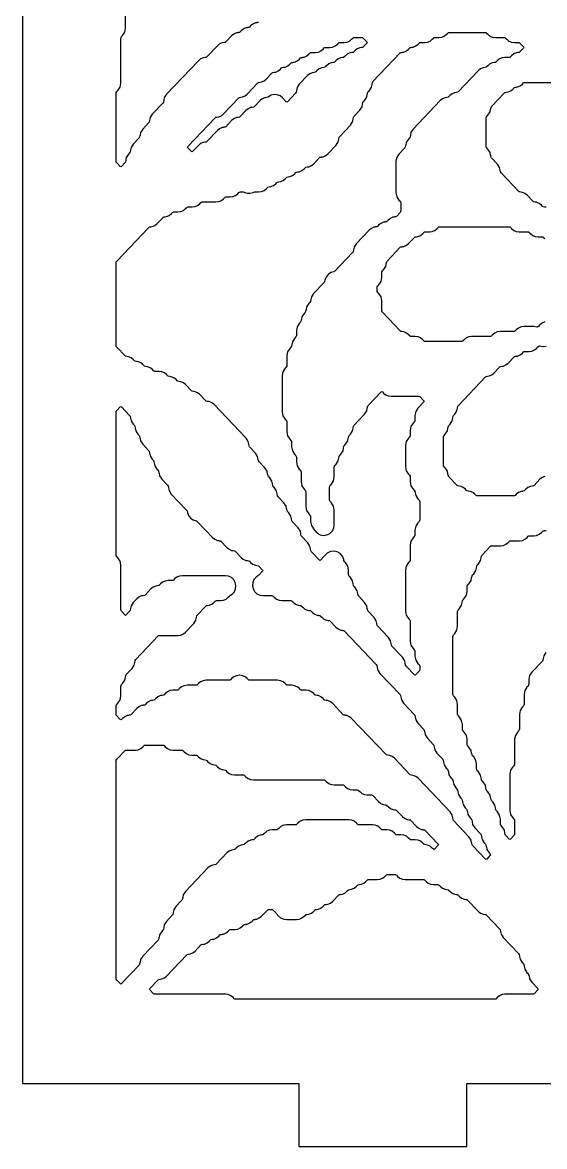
# Model space of a CAD drawing. Header units: millimetres. Extents: x 10 to 410, y 18 to 283.
# Drawn here: x 148 to 172.8, y 157 to 210.4 of the extents above; entities that cross this region are included whole.
import ezdxf

# ---------------------------------------------------------------- set-up
doc = ezdxf.new("R2010")
doc.units = ezdxf.units.MM
doc.layers.add('CUT', color=1, linetype='Continuous')

msp = doc.modelspace()

# ---------------------------------------------------------------- linework, layer by layer
at = {"layer": 'CUT'}
for points in [[(190.134, 157), (198.134, 157), (198.134, 160), (211.2679, 160), (211.2679, 280), (198.134, 280), (198.134, 283), (190.134, 283), (190.134, 280), (169.134, 280), (169.134, 283), (161.134, 283), (161.134, 280), (148, 280), (148, 160), (161.134, 160), (161.134, 157), (169.134, 157), (169.134, 160), (190.134, 160)], [(152.4512, 198.9967), (152.4597, 199.041), (152.4841, 199.0789), (154.0069, 200.6774), (154.0321, 200.6976), (154.0975, 200.7064), (154.0971, 200.7094), (154.1749, 200.72), (154.2986, 200.773), (154.4036, 200.857), (154.6837, 201.151), (154.7089, 201.1711), (154.7743, 201.18), (154.7739, 201.183), (154.8517, 201.1936), (154.9753, 201.2466), (155.0804, 201.3306), (155.1349, 201.3878), (155.16, 201.4079), (155.192, 201.4123), (155.3951, 201.4123), (155.5284, 201.4304), (155.6521, 201.4833), (155.7571, 201.5674), (155.8116, 201.6246), (155.8368, 201.6447), (155.8687, 201.649), (156.0718, 201.649), (156.2052, 201.6671), (156.3288, 201.7201), (156.4339, 201.8042), (156.4884, 201.8614), (156.5135, 201.8815), (156.5455, 201.8858), (157.1998, 201.8858), (157.3331, 201.9039), (157.4567, 201.9569), (157.5618, 202.0409), (157.6163, 202.0982), (157.6414, 202.1183), (157.6734, 202.1226), (157.8765, 202.1226), (158.0098, 202.1407), (158.1335, 202.1937), (158.2385, 202.2777), (158.293, 202.3349), (158.3182, 202.3551), (158.3501, 202.3594), (158.5081, 202.3594), (158.5407, 202.355), (158.5706, 202.3422), (158.7002, 202.3063), (158.8348, 202.3063), (158.9644, 202.3422), (158.9943, 202.355), (159.0269, 202.3594), (159.23, 202.3594), (159.3633, 202.3775), (159.487, 202.4305), (159.592, 202.5145), (159.6465, 202.5717), (159.6717, 202.5919), (159.7371, 202.6007), (159.7367, 202.6037), (159.8145, 202.6143), (159.9381, 202.6673), (160.0432, 202.7513), (160.0977, 202.8085), (160.1229, 202.8286), (160.1883, 202.8375), (160.1879, 202.8405), (160.2657, 202.8511), (160.3893, 202.9041), (160.4944, 202.9881), (160.5489, 203.0453), (160.574, 203.0654), (160.6394, 203.0743), (160.639, 203.0773), (160.7168, 203.0879), (160.8405, 203.1408), (160.9455, 203.2249), (161, 203.2821), (161.0252, 203.3022), (161.0906, 203.3111), (161.0902, 203.3141), (161.168, 203.3247), (161.2916, 203.3776), (161.3967, 203.4617), (161.4512, 203.5189), (161.4764, 203.539), (161.5418, 203.5479), (161.5414, 203.5509), (161.6192, 203.5614), (161.7428, 203.6144), (161.8479, 203.6985), (162.128, 203.9925), (162.1531, 204.0126), (162.2185, 204.0215), (162.2181, 204.0244), (162.2959, 204.035), (162.4196, 204.088), (162.5246, 204.172), (162.9156, 204.5824), (163.0178, 204.7416), (163.0425, 204.8699), (163.0446, 204.8695), (163.0621, 204.9606), (163.0865, 204.9986), (163.5924, 205.5296), (163.6946, 205.6887), (163.7193, 205.817), (163.7213, 205.8166), (163.7389, 205.9078), (163.7633, 205.9458), (164.0435, 206.2399), (164.1457, 206.3991), (164.1704, 206.5274), (164.1725, 206.527), (164.19, 206.6182), (164.2144, 206.6561), (164.2691, 206.7135), (164.3713, 206.8727), (164.396, 207.001), (164.3981, 207.0006), (164.4156, 207.0917), (164.44, 207.1297), (164.4947, 207.1871), (164.5969, 207.3462), (164.6216, 207.4745), (164.6236, 207.4741), (164.6412, 207.5653), (164.6656, 207.6033), (165.9629, 208.965), (165.988, 208.9851), (166.0534, 208.994), (166.053, 208.997), (166.1308, 209.0075), (166.2545, 209.0605), (166.3595, 209.1445), (166.414, 209.2018), (166.4392, 209.2219), (166.5046, 209.2308), (166.5042, 209.2338), (166.582, 209.2443), (166.7056, 209.2973), (166.8107, 209.3813), (166.8652, 209.4385), (166.8904, 209.4587), (166.9223, 209.463), (167.1254, 209.463), (167.2587, 209.4811), (167.3824, 209.5341), (167.4875, 209.6181), (167.542, 209.6753), (167.5671, 209.6955), (167.599, 209.6998), (167.8022, 209.6998), (167.9355, 209.7179), (168.0591, 209.7709), (168.1642, 209.8549), (168.2187, 209.9121), (168.2439, 209.9322), (168.2758, 209.9366), (170.0129, 209.9366), (170.0448, 209.9322), (170.07, 209.9121), (170.1245, 209.8549), (170.2295, 209.7709), (170.3532, 209.7179), (170.4865, 209.6998), (170.9152, 209.6998), (170.9472, 209.6955), (170.9723, 209.6753), (171.0268, 209.6181), (171.1319, 209.5341), (171.2555, 209.4811), (171.3888, 209.463), (171.592, 209.463), (171.6239, 209.4587), (171.6491, 209.4385), (171.825, 209.2538), (171.8443, 209.2262), (171.825, 209.1986), (171.6491, 209.0139), (171.6239, 208.9938), (171.5585, 208.9849), (171.5589, 208.9819), (171.4811, 208.9713), (171.3575, 208.9183), (171.2524, 208.8343), (171.1979, 208.7771), (171.1727, 208.757), (171.1408, 208.7526), (170.9377, 208.7526), (170.8044, 208.7345), (170.6807, 208.6816), (170.5757, 208.5975), (170.5211, 208.5403), (170.496, 208.5202), (170.4306, 208.5113), (170.431, 208.5083), (170.3532, 208.4978), (170.2295, 208.4448), (170.1245, 208.3607), (170.07, 208.3035), (170.0448, 208.2834), (169.9794, 208.2745), (169.9798, 208.2715), (169.902, 208.261), (169.7784, 208.208), (169.6733, 208.124), (168.7165, 207.1196), (168.6913, 207.0995), (168.6259, 207.0906), (168.6263, 207.0876), (168.5485, 207.077), (168.4249, 207.0241), (168.3198, 206.94), (168.2653, 206.8828), (168.2402, 206.8627), (168.1747, 206.8538), (168.1752, 206.8508), (168.0974, 206.8403), (167.9737, 206.7873), (167.8687, 206.7032), (166.5753, 205.3457), (166.4731, 205.1865), (166.4484, 205.0582), (166.4464, 205.0586), (166.4288, 204.9675), (166.4044, 204.9295), (166.3497, 204.8721), (166.2475, 204.713), (166.2228, 204.5847), (166.2208, 204.5851), (166.2032, 204.4939), (166.1788, 204.4559), (165.8986, 204.1618), (165.7964, 204.0026), (165.7606, 203.8169), (165.7606, 202.3227), (165.7964, 202.1369), (165.8986, 201.9778), (165.9533, 201.9204), (165.9776, 201.8824), (165.9862, 201.8381), (165.9862, 201.46), (165.9776, 201.4157), (165.9533, 201.3777), (165.7839, 201.1999), (165.7587, 201.1798), (165.6933, 201.1709), (165.6937, 201.1679), (165.6159, 201.1574), (165.4923, 201.1044), (165.3872, 201.0204), (165.3327, 200.9632), (165.3076, 200.943), (165.2422, 200.9341), (165.2426, 200.9312), (165.1648, 200.9206), (165.0411, 200.8676), (164.9361, 200.7836), (164.8816, 200.7264), (164.8564, 200.7062), (164.791, 200.6974), (164.7914, 200.6944), (164.7136, 200.6838), (164.59, 200.6308), (164.4849, 200.5468), (163.8683, 199.8996), (163.7661, 199.7404), (163.7414, 199.6122), (163.7394, 199.6125), (163.7218, 199.5214), (163.6974, 199.4834), (162.8513, 198.5953), (162.8261, 198.5752), (162.8057, 198.5724), (162.6571, 198.5279), (162.5293, 198.4401), (162.4345, 198.3174), (162.3819, 198.1715), (162.3683, 198.1007), (162.3439, 198.0627), (161.8381, 197.5317), (161.7359, 197.3726), (161.7112, 197.2443), (161.7091, 197.2447), (161.6916, 197.1535), (161.6672, 197.1156), (161.6125, 197.0582), (161.5103, 196.899), (161.4856, 196.7707), (161.4835, 196.7711), (161.466, 196.6799), (161.4416, 196.642), (161.3869, 196.5846), (161.2847, 196.4254), (161.26, 196.2971), (161.2579, 196.2975), (161.2404, 196.2064), (161.216, 196.1684), (161.1613, 196.111), (161.0591, 195.9519), (161.0233, 195.7661), (161.0233, 195.5403), (161.0148, 195.496), (160.9904, 195.4581), (160.9357, 195.4007), (160.8335, 195.2415), (160.8088, 195.1132), (160.8068, 195.1136), (160.7892, 195.0224), (160.7648, 194.9845), (160.7102, 194.9271), (160.6079, 194.7679), (160.5722, 194.5822), (160.5722, 194.1196), (160.5636, 194.0753), (160.5393, 194.0373), (160.4846, 193.9799), (160.3824, 193.8208), (160.3466, 193.635), (160.3466, 191.9041), (160.3824, 191.7183), (160.4846, 191.5592), (160.5393, 191.5018), (160.5636, 191.4638), (160.5722, 191.4195), (160.5722, 190.9569), (160.6079, 190.7712), (160.7102, 190.612), (160.7648, 190.5546), (160.7892, 190.5167), (160.7978, 190.4724), (160.7978, 190.2466), (160.8335, 190.0608), (160.9357, 189.9017), (160.9904, 189.8443), (161.0148, 189.8063), (161.0233, 189.762), (161.0233, 189.5362), (161.0591, 189.3505), (161.1613, 189.1913), (161.216, 189.1339), (161.2404, 189.096), (161.2489, 189.0516), (161.2489, 188.5891), (161.2847, 188.4033), (161.3869, 188.2442), (161.4416, 188.1868), (161.466, 188.1488), (161.4745, 188.1045), (161.4745, 187.4051), (161.5103, 187.2194), (161.6125, 187.0602), (161.6672, 187.0028), (161.6916, 186.9649), (161.7001, 186.9206), (161.7001, 186.6948), (161.7359, 186.509), (161.8381, 186.3499), (161.8928, 186.2925), (161.9073, 186.2698), (162.0142, 186.1508), (162.1532, 186.0716), (162.3101, 186.0404), (162.4688, 186.0603), (162.6131, 186.1293), (162.7283, 186.2404), (162.8024, 186.3821), (162.828, 186.54), (162.828, 187.2418), (162.7922, 187.4275), (162.69, 187.5867), (162.6353, 187.6441), (162.611, 187.6821), (162.6024, 187.7264), (162.6024, 188.3413), (162.611, 188.3856), (162.6353, 188.4236), (162.69, 188.481), (162.7922, 188.6401), (162.828, 188.8258), (162.828, 189.2884), (162.8365, 189.3327), (162.8609, 189.3707), (162.9156, 189.4281), (163.0178, 189.5873), (163.0425, 189.7155), (163.0446, 189.7152), (163.0621, 189.8063), (163.0865, 189.8443), (163.1412, 189.9017), (163.2434, 190.0608), (163.2681, 190.1891), (163.2701, 190.1887), (163.2877, 190.2799), (163.3121, 190.3178), (163.3668, 190.3752), (163.469, 190.5344), (163.4937, 190.6627), (163.4957, 190.6623), (163.5133, 190.7535), (163.5377, 190.7914), (163.5924, 190.8488), (163.6946, 191.008), (163.7193, 191.1363), (163.7213, 191.1359), (163.7389, 191.227), (163.7633, 191.265), (164.2691, 191.796), (164.3713, 191.9551), (164.396, 192.0834), (164.3981, 192.083), (164.4156, 192.1742), (164.44, 192.2121), (165.0559, 192.8586), (165.0838, 192.8797), (165.1118, 192.8586), (165.1616, 192.8063), (165.2667, 192.7222), (165.3904, 192.6693), (165.5237, 192.6512), (166.8547, 192.6512), (166.8867, 192.6468), (166.9118, 192.6267), (167.0878, 192.442), (167.107, 192.4144), (167.0878, 192.3868), (166.8009, 192.0856), (166.6987, 191.9265), (166.6629, 191.7408), (166.6629, 191.5149), (166.6544, 191.4706), (166.63, 191.4327), (166.5753, 191.3753), (166.4731, 191.2161), (166.4373, 191.0304), (166.4373, 190.8046), (166.4288, 190.7603), (166.4044, 190.7223), (166.3497, 190.6649), (166.2475, 190.5058), (166.2118, 190.32), (166.2118, 189.2994), (166.2475, 189.1137), (166.3497, 188.9545), (166.4044, 188.8971), (166.4288, 188.8592), (166.4373, 188.8149), (166.4373, 188.5891), (166.4731, 188.4033), (166.5753, 188.2442), (166.63, 188.1868), (166.6544, 188.1488), (166.672, 188.0576), (166.674, 188.058), (166.6987, 187.9297), (166.8009, 187.7706), (166.8556, 187.7132), (166.88, 187.6752), (166.8885, 187.6309), (166.8885, 186.7792), (166.88, 186.7349), (166.8556, 186.697), (166.8009, 186.6396), (166.6987, 186.4804), (166.6629, 186.2947), (166.6629, 186.0689), (166.6544, 186.0246), (166.63, 185.9866), (166.5753, 185.9292), (166.4731, 185.77), (166.4373, 185.5843), (166.4373, 184.8849), (166.4288, 184.8406), (166.4044, 184.8027), (166.3497, 184.7453), (166.2475, 184.5861), (166.2118, 184.4004), (166.2118, 182.4326), (166.2475, 182.2469), (166.3497, 182.0877), (166.4044, 182.0303), (166.4288, 181.9924), (166.4373, 181.9481), (166.4373, 181.0119), (166.4731, 180.8262), (166.5753, 180.667), (166.63, 180.6096), (166.6544, 180.5716), (166.6629, 180.5273), (166.6629, 180.3015), (166.6987, 180.1158), (166.8009, 179.9566), (166.8556, 179.8992), (166.88, 179.8613), (166.8885, 179.817), (166.8885, 179.6756), (166.88, 179.6313), (166.8556, 179.5934), (166.6909, 179.4205), (166.6629, 179.3993), (166.6349, 179.4205), (166.2447, 179.8301), (166.2203, 179.8681), (166.2027, 179.9593), (166.2007, 179.9589), (166.176, 180.0872), (166.0738, 180.2463), (165.5679, 180.7773), (165.5435, 180.8153), (165.526, 180.9064), (165.5239, 180.906), (165.4992, 181.0343), (165.397, 181.1935), (164.8912, 181.7244), (164.8668, 181.7624), (164.8492, 181.8536), (164.8472, 181.8532), (164.8225, 181.9815), (164.7203, 182.1406), (164.44, 182.4348), (164.4156, 182.4728), (164.3981, 182.5639), (164.396, 182.5635), (164.3713, 182.6918), (164.2691, 182.851), (163.9888, 183.1452), (163.9645, 183.1831), (163.9469, 183.2743), (163.9449, 183.2739), (163.9201, 183.4022), (163.8179, 183.5613), (163.7633, 183.6187), (163.7389, 183.6567), (163.7213, 183.7479), (163.7193, 183.7475), (163.6946, 183.8757), (163.5924, 184.0349), (163.5377, 184.0923), (163.5133, 184.1303), (163.5048, 184.1746), (163.5048, 184.4004), (163.469, 184.5861), (163.3668, 184.7453), (163.3121, 184.8027), (163.2877, 184.8406), (163.2777, 184.8924), (163.2194, 185.0484), (163.1132, 185.1766), (162.9707, 185.2628), (162.8078, 185.2974), (162.6425, 185.2766), (162.4933, 185.2026), (162.3766, 185.0838), (162.3505, 185.0464), (162.1792, 184.8666), (162.1513, 184.8454), (162.1233, 184.8666), (161.733, 185.2762), (161.7086, 185.3142), (161.6911, 185.4054), (161.689, 185.405), (161.6643, 185.5333), (161.5621, 185.6924), (161.2818, 185.9866), (161.2575, 186.0246), (161.2399, 186.1157), (161.2379, 186.1153), (161.2131, 186.2436), (161.1109, 186.4028), (160.8307, 186.697), (160.8063, 186.7349), (160.7887, 186.8261), (160.7867, 186.8257), (160.762, 186.954), (160.6598, 187.1131), (160.6051, 187.1705), (160.5807, 187.2085), (160.5631, 187.2996), (160.5611, 187.2993), (160.5364, 187.4275), (160.4342, 187.5867), (160.1539, 187.8809), (160.1295, 187.9188), (160.112, 188.01), (160.1099, 188.0096), (160.0852, 188.1379), (159.983, 188.2971), (159.9283, 188.3545), (159.904, 188.3924), (159.8864, 188.4836), (159.8844, 188.4832), (159.8596, 188.6115), (159.7574, 188.7706), (159.7028, 188.828), (159.6784, 188.866), (159.6608, 188.9572), (159.6588, 188.9568), (159.6341, 189.0851), (159.5319, 189.2442), (159.2516, 189.5384), (159.2272, 189.5764), (159.2096, 189.6675), (159.2076, 189.6671), (159.1829, 189.7954), (159.0807, 189.9546), (158.8004, 190.2487), (158.776, 190.2867), (158.7585, 190.3779), (158.7564, 190.3775), (158.7317, 190.5058), (158.6295, 190.6649), (157.1106, 192.2593), (157.0056, 192.3433), (156.8819, 192.3963), (156.8041, 192.4068), (156.8045, 192.4098), (156.7391, 192.4187), (156.7139, 192.4388), (156.4339, 192.7328), (156.3288, 192.8169), (156.2052, 192.8699), (156.1274, 192.8804), (156.1278, 192.8834), (156.0624, 192.8923), (156.0372, 192.9124), (155.7571, 193.2064), (155.6521, 193.2904), (155.5284, 193.3434), (155.4506, 193.354), (155.451, 193.357), (155.3856, 193.3659), (155.3604, 193.386), (155.3059, 193.4432), (155.2009, 193.5272), (155.0772, 193.5802), (154.9994, 193.5908), (154.9998, 193.5938), (154.9344, 193.6026), (154.9093, 193.6228), (154.8548, 193.68), (154.7497, 193.764), (154.6261, 193.817), (154.4928, 193.8351), (154.2896, 193.8351), (154.2577, 193.8394), (154.2325, 193.8596), (154.178, 193.9168), (154.073, 194.0008), (153.9493, 194.0538), (153.8715, 194.0643), (153.8719, 194.0673), (153.8065, 194.0762), (153.7814, 194.0963), (153.7269, 194.1536), (153.6218, 194.2376), (153.4982, 194.2906), (153.4204, 194.3011), (153.4208, 194.3041), (153.3554, 194.313), (153.3302, 194.3331), (153.2757, 194.3903), (153.1706, 194.4744), (153.047, 194.5274), (152.9692, 194.5379), (152.9696, 194.5409), (152.9042, 194.5498), (152.879, 194.5699), (152.4841, 194.9845), (152.4597, 195.0224), (152.4512, 195.0667)], [(157.2553, 205.9187), (157.3331, 205.9293), (157.4567, 205.9823), (157.5618, 206.0663), (158.293, 206.8339), (158.3182, 206.854), (158.3836, 206.8629), (158.3832, 206.8659), (158.461, 206.8764), (158.5846, 206.9294), (158.6897, 207.0135), (159.1954, 207.5442), (159.2205, 207.5644), (159.2859, 207.5733), (159.2855, 207.5762), (159.3633, 207.5868), (159.487, 207.6398), (159.592, 207.7238), (159.8721, 208.0178), (159.8973, 208.0379), (159.9627, 208.0468), (159.9623, 208.0498), (160.0401, 208.0604), (160.1637, 208.1134), (160.2688, 208.1974), (160.3233, 208.2546), (160.3484, 208.2747), (160.4139, 208.2836), (160.4134, 208.2866), (160.4912, 208.2972), (160.6149, 208.3502), (160.7199, 208.4342), (160.7745, 208.4914), (160.7996, 208.5115), (160.865, 208.5204), (160.8646, 208.5234), (160.9424, 208.534), (161.0661, 208.5869), (161.1711, 208.671), (161.2256, 208.7282), (161.2508, 208.7483), (161.3162, 208.7572), (161.3158, 208.7602), (161.3936, 208.7707), (161.5172, 208.8237), (161.6223, 208.9078), (161.6768, 208.965), (161.7019, 208.9851), (161.7339, 208.9894), (161.937, 208.9894), (162.0703, 209.0075), (162.194, 209.0605), (162.299, 209.1445), (162.3535, 209.2018), (162.3787, 209.2219), (162.4106, 209.2262), (162.6138, 209.2262), (162.7471, 209.2443), (162.8707, 209.2973), (162.9758, 209.3813), (163.0303, 209.4385), (163.0554, 209.4587), (163.0874, 209.463), (163.2905, 209.463), (163.4238, 209.4811), (163.5475, 209.5341), (163.6525, 209.6181), (163.707, 209.6753), (163.7322, 209.6955), (163.7641, 209.6998), (164.1477, 209.6998), (164.1796, 209.6955), (164.2048, 209.6753), (164.3808, 209.4906), (164.4, 209.463), (164.3808, 209.4354), (164.2048, 209.2507), (164.1796, 209.2306), (164.1142, 209.2217), (164.1146, 209.2187), (164.0369, 209.2081), (163.9132, 209.1551), (163.8081, 209.0711), (163.7536, 209.0139), (163.7285, 208.9938), (163.6631, 208.9849), (163.6635, 208.9819), (163.5857, 208.9713), (163.462, 208.9183), (163.357, 208.8343), (163.3025, 208.7771), (163.2773, 208.757), (163.2119, 208.7481), (163.2123, 208.7451), (163.1345, 208.7345), (163.0109, 208.6816), (162.9058, 208.5975), (162.8513, 208.5403), (162.8261, 208.5202), (162.7607, 208.5113), (162.7611, 208.5083), (162.6834, 208.4978), (162.5597, 208.4448), (162.4546, 208.3607), (162.4001, 208.3035), (162.375, 208.2834), (162.3096, 208.2745), (162.31, 208.2715), (162.2322, 208.261), (162.1085, 208.208), (162.0035, 208.124), (161.949, 208.0667), (161.9238, 208.0466), (161.8584, 208.0377), (161.8588, 208.0347), (161.781, 208.0242), (161.6574, 207.9712), (161.5523, 207.8872), (161.1613, 207.4768), (161.0591, 207.3176), (161.0344, 207.1893), (161.0324, 207.1897), (161.0148, 207.0986), (160.9904, 207.0606), (160.6002, 206.6509), (160.5722, 206.6298), (160.5442, 206.6509), (160.367, 206.8369), (160.2503, 206.9277), (160.1121, 206.9804), (159.9646, 206.9904), (159.8206, 206.9567), (159.6927, 206.8825), (159.668, 206.8627), (159.6026, 206.8538), (159.603, 206.8508), (159.5252, 206.8403), (159.4015, 206.7873), (159.2965, 206.7032), (159.0164, 206.4092), (158.9912, 206.3891), (158.9258, 206.3802), (158.9262, 206.3772), (158.8484, 206.3667), (158.7248, 206.3137), (158.6197, 206.2297), (158.3396, 205.9357), (158.3145, 205.9155), (158.2491, 205.9067), (158.2495, 205.9037), (158.1717, 205.8931), (158.048, 205.8401), (157.943, 205.7561), (157.6629, 205.4621), (157.6377, 205.442), (157.5723, 205.4331), (157.5727, 205.4301), (157.4949, 205.4195), (157.3713, 205.3666), (157.2662, 205.2825), (156.7606, 204.7517), (156.7354, 204.7316), (156.67, 204.7227), (156.6704, 204.7197), (156.5926, 204.7092), (156.4689, 204.6562), (156.3639, 204.5722), (156.0885, 204.2831), (156.0605, 204.2619), (156.0325, 204.2831), (155.8612, 204.4629), (155.842, 204.4905), (155.8612, 204.5181), (157.1651, 205.8867), (157.1903, 205.9069), (157.2557, 205.9158)], [(153.139, 191.6098), (153.1637, 191.4815), (153.2659, 191.3224), (153.3206, 191.265), (153.345, 191.227), (153.3625, 191.1359), (153.3646, 191.1363), (153.3893, 191.008), (153.4915, 190.8488), (153.5462, 190.7914), (153.5706, 190.7535), (153.5881, 190.6623), (153.5901, 190.6627), (153.6149, 190.5344), (153.7171, 190.3752), (153.9973, 190.0811), (154.0217, 190.0431), (154.0393, 189.9519), (154.0413, 189.9523), (154.066, 189.824), (154.1682, 189.6649), (154.2229, 189.6075), (154.2473, 189.5695), (154.2649, 189.4784), (154.2669, 189.4788), (154.2916, 189.3505), (154.3938, 189.1913), (154.4485, 189.1339), (154.4729, 189.096), (154.4904, 189.0048), (154.4925, 189.0052), (154.5172, 188.8769), (154.6194, 188.7177), (154.8997, 188.4236), (154.9241, 188.3856), (154.9416, 188.2944), (154.9436, 188.2948), (154.9684, 188.1665), (155.0706, 188.0074), (155.802, 187.2396), (155.8264, 187.2017), (155.84, 187.1308), (155.8926, 186.985), (155.9874, 186.8622), (156.1152, 186.7744), (156.2637, 186.7299), (156.2842, 186.7272), (156.3094, 186.707), (157.0406, 185.9395), (157.1457, 185.8554), (157.2694, 185.8025), (157.3471, 185.7919), (157.3467, 185.7889), (157.4121, 185.78), (157.4373, 185.7599), (157.7174, 185.4659), (157.8224, 185.3819), (157.9461, 185.3289), (158.0239, 185.3183), (158.0235, 185.3153), (158.0889, 185.3064), (158.1141, 185.2863), (158.3941, 184.9923), (158.4992, 184.9083), (158.6229, 184.8553), (158.7006, 184.8447), (158.7002, 184.8418), (158.7656, 184.8329), (158.7908, 184.8127), (158.8453, 184.7555), (158.9504, 184.6715), (159.074, 184.6185), (159.1518, 184.608), (159.1514, 184.605), (159.2168, 184.5961), (159.242, 184.576), (159.418, 184.3912), (159.4372, 184.3636), (159.418, 184.336), (159.242, 184.1513), (159.1946, 184.1134), (159.1076, 184.0592), (159.0089, 183.9444), (158.9491, 183.8052), (158.9337, 183.6545), (158.9642, 183.5062), (159.0376, 183.3737), (159.1474, 183.2694), (159.2834, 183.2026), (159.4331, 183.1797), (159.8616, 183.1797), (159.8936, 183.1754), (159.9187, 183.1552), (159.9732, 183.098), (160.0783, 183.014), (160.2019, 182.961), (160.3352, 182.9429), (160.764, 182.9429), (160.7959, 182.9386), (160.8211, 182.9185), (160.8756, 182.8612), (160.9806, 182.7772), (161.1043, 182.7242), (161.1821, 182.7137), (161.1817, 182.7107), (161.2471, 182.7018), (161.2722, 182.6817), (161.3267, 182.6245), (161.4318, 182.5404), (161.5554, 182.4874), (161.6332, 182.4769), (161.6328, 182.4739), (161.6982, 182.465), (161.7234, 182.4449), (161.7779, 182.3877), (161.883, 182.3036), (162.0066, 182.2507), (162.0844, 182.2401), (162.084, 182.2371), (162.1494, 182.2282), (162.1746, 182.2081), (162.2291, 182.1509), (162.3341, 182.0669), (162.4578, 182.0139), (162.5356, 182.0033), (162.5352, 182.0003), (162.6006, 181.9914), (162.6257, 181.9713), (162.9058, 181.6773), (163.0109, 181.5933), (163.1345, 181.5403), (163.2123, 181.5297), (163.2119, 181.5267), (163.2773, 181.5179), (163.3025, 181.4977), (164.8253, 179.8992), (164.8497, 179.8613), (164.8673, 179.7701), (164.8693, 179.7705), (164.894, 179.6422), (164.9962, 179.4831), (165.9533, 178.4785), (165.9776, 178.4406), (165.9952, 178.3494), (165.9972, 178.3498), (166.022, 178.2215), (166.1242, 178.0623), (166.63, 177.5314), (166.6544, 177.4934), (166.672, 177.4023), (166.674, 177.4026), (166.6987, 177.2744), (166.8009, 177.1152), (167.0812, 176.821), (167.1056, 176.7831), (167.1231, 176.6919), (167.1252, 176.6923), (167.1499, 176.564), (167.2521, 176.4048), (167.5323, 176.1107), (167.5567, 176.0727), (167.5743, 175.9815), (167.5763, 175.9819), (167.601, 175.8536), (167.7032, 175.6945), (167.9835, 175.4003), (168.0079, 175.3623), (168.0255, 175.2712), (168.0275, 175.2716), (168.0522, 175.1433), (168.1544, 174.9841), (168.2091, 174.9267), (168.2335, 174.8888), (168.251, 174.7976), (168.2531, 174.798), (168.2778, 174.6697), (168.38, 174.5106), (168.4347, 174.4532), (168.4591, 174.4152), (168.4766, 174.324), (168.4787, 174.3244), (168.5034, 174.1961), (168.6056, 174.037), (168.6603, 173.9796), (168.6846, 173.9416), (168.7022, 173.8505), (168.7042, 173.8509), (168.729, 173.7226), (168.8312, 173.5634), (168.8858, 173.506), (168.9102, 173.468), (168.9278, 173.3769), (168.9298, 173.3773), (168.9545, 173.249), (169.0567, 173.0898), (169.1114, 173.0324), (169.1358, 172.9945), (169.1534, 172.9033), (169.1554, 172.9037), (169.1801, 172.7754), (169.2823, 172.6163), (169.337, 172.5589), (169.3614, 172.5209), (169.379, 172.4297), (169.381, 172.4301), (169.4057, 172.3018), (169.5079, 172.1427), (169.7882, 171.8485), (169.8126, 171.8105), (169.8301, 171.7194), (169.8322, 171.7198), (169.8569, 171.5915), (169.9591, 171.4323), (170.0138, 171.3749), (170.0381, 171.337), (170.0557, 171.2458), (170.0577, 171.2462), (170.0825, 171.1179), (170.1847, 170.9588), (170.246, 170.8944), (170.2652, 170.8668), (170.246, 170.8392), (170.0747, 170.6594), (170.0467, 170.6382), (170.0187, 170.6594), (169.4028, 171.3058), (169.3785, 171.3438), (169.3609, 171.435), (169.3589, 171.4346), (169.3342, 171.5629), (169.2319, 171.722), (168.5005, 172.4898), (168.4761, 172.5277), (168.4586, 172.6189), (168.4565, 172.6185), (168.4318, 172.7468), (168.3296, 172.9059), (166.8107, 174.5003), (166.7056, 174.5843), (166.582, 174.6373), (166.5042, 174.6479), (166.5046, 174.6508), (166.4392, 174.6597), (166.414, 174.6799), (165.6828, 175.4474), (165.5777, 175.5315), (165.4541, 175.5844), (165.3763, 175.595), (165.3767, 175.598), (165.3113, 175.6069), (165.2861, 175.627), (163.6525, 177.3417), (163.5475, 177.4257), (163.4238, 177.4787), (163.346, 177.4893), (163.3464, 177.4923), (163.281, 177.5012), (163.2559, 177.5213), (162.7502, 178.0521), (162.6451, 178.1361), (162.5215, 178.1891), (162.4437, 178.1997), (162.4441, 178.2026), (162.3787, 178.2115), (162.3535, 178.2316), (162.299, 178.2889), (162.194, 178.3729), (162.0703, 178.4259), (161.9925, 178.4364), (161.9929, 178.4394), (161.9275, 178.4483), (161.9024, 178.4684), (161.8479, 178.5256), (161.7428, 178.6097), (161.6192, 178.6627), (161.4859, 178.6808), (161.2827, 178.6808), (161.2508, 178.6851), (161.2256, 178.7052), (161.1711, 178.7624), (161.0661, 178.8465), (160.9424, 178.8994), (160.8091, 178.9175), (160.606, 178.9175), (160.574, 178.9219), (160.5489, 178.942), (160.4944, 178.9992), (160.3893, 179.0833), (160.2657, 179.1362), (160.1324, 179.1543), (158.8013, 179.1543), (158.7694, 179.1587), (158.7442, 179.1788), (158.6897, 179.236), (158.5846, 179.32), (158.461, 179.373), (158.3277, 179.3911), (158.305, 179.3911), (158.1717, 179.373), (158.048, 179.32), (157.943, 179.236), (157.8885, 179.1788), (157.8633, 179.1587), (157.8314, 179.1543), (156.7259, 179.1543), (156.5926, 179.1362), (156.4689, 179.0833), (156.3639, 178.9992), (156.3094, 178.942), (156.2842, 178.9219), (156.2523, 178.9175), (155.8236, 178.9175), (155.6903, 178.8994), (155.5666, 178.8465), (155.4616, 178.7624), (155.4071, 178.7052), (155.3819, 178.6851), (155.35, 178.6808), (155.1468, 178.6808), (155.0135, 178.6627), (154.8899, 178.6097), (154.7848, 178.5256), (154.7303, 178.4684), (154.7051, 178.4483), (154.6397, 178.4394), (154.6401, 178.4364), (154.5624, 178.4259), (154.4387, 178.3729), (154.3336, 178.2889), (154.2791, 178.2316), (154.254, 178.2115), (154.1886, 178.2026), (154.189, 178.1997), (154.1112, 178.1891), (153.9875, 178.1361), (153.8825, 178.0521), (153.828, 177.9949), (153.8028, 177.9747), (153.7374, 177.9659), (153.7378, 177.9629), (153.66, 177.9523), (153.5364, 177.8993), (153.4313, 177.8153), (153.1512, 177.5213), (153.1261, 177.5012), (153.0607, 177.4923), (153.0611, 177.4893), (152.9833, 177.4787), (152.8596, 177.4257), (152.7546, 177.3417), (152.7047, 177.2894), (152.6768, 177.2682), (152.6488, 177.2894), (152.4841, 177.4623), (152.4597, 177.5002), (152.4512, 177.5445), (152.4512, 177.9227), (152.4597, 177.967), (152.4841, 178.005), (152.5388, 178.0623), (152.641, 178.2215), (152.6768, 178.4072), (152.6768, 178.8698), (152.6853, 178.9141), (152.7097, 178.9521), (152.7643, 179.0095), (152.8666, 179.1686), (152.8913, 179.2969), (152.8933, 179.2965), (152.9109, 179.3877), (152.9352, 179.4257), (153.2155, 179.7199), (153.3177, 179.879), (153.3424, 180.0073), (153.3445, 180.0069), (153.362, 180.0981), (153.3864, 180.136), (154.4581, 181.261), (154.4833, 181.2811), (154.5152, 181.2854), (155.3951, 181.2854), (155.5284, 181.3035), (155.6521, 181.3565), (155.7571, 181.4405), (156.1481, 181.8509), (156.2503, 182.0101), (156.275, 182.1384), (156.2771, 182.138), (156.2946, 182.2291), (156.319, 182.2671), (156.7139, 182.6817), (156.7391, 182.7018), (156.8045, 182.7107), (156.8041, 182.7137), (156.8819, 182.7242), (157.0056, 182.7772), (157.1106, 182.8612), (157.1651, 182.9185), (157.1903, 182.9386), (157.2222, 182.9429), (157.4253, 182.9429), (157.5587, 182.961), (157.6823, 183.014), (157.7874, 183.098), (157.8419, 183.1552), (157.8893, 183.1932), (157.9762, 183.2473), (158.075, 183.3622), (158.1347, 183.5013), (158.1501, 183.652), (158.1197, 183.8004), (158.0462, 183.9328), (157.9364, 184.0372), (157.8005, 184.1039), (157.6507, 184.1268), (155.598, 184.1268), (155.4647, 184.1088), (155.341, 184.0558), (155.236, 183.9717), (155.1815, 183.9145), (155.1563, 183.8944), (155.1244, 183.8901), (154.9212, 183.8901), (154.7879, 183.872), (154.6643, 183.819), (154.5592, 183.7349), (154.5047, 183.6777), (154.4796, 183.6576), (154.4142, 183.6487), (154.4146, 183.6457), (154.3368, 183.6352), (154.2131, 183.5822), (154.1081, 183.4982), (153.828, 183.2042), (153.8028, 183.184), (153.7374, 183.1752), (153.7378, 183.1722), (153.66, 183.1616), (153.5364, 183.1086), (153.4313, 183.0246), (153.2659, 182.851), (153.1637, 182.6918), (153.139, 182.5635), (153.1369, 182.5639), (153.1194, 182.4728), (153.095, 182.4348), (152.9303, 182.2619), (152.9023, 182.2408), (152.8743, 182.2619), (152.7097, 182.4348), (152.6853, 182.4728), (152.6768, 182.5171), (152.6768, 184.6372), (152.641, 184.8229), (152.5388, 184.982), (152.4841, 185.0394), (152.4597, 185.0774), (152.4512, 185.1217), (152.4512, 191.8931), (152.4597, 191.9374), (152.4841, 191.9754), (152.6488, 192.1482), (152.6768, 192.1694), (152.7047, 192.1482), (153.095, 191.7386), (153.1194, 191.7006), (153.1369, 191.6094)], [(152.4512, 175.318), (152.4597, 175.3623), (152.4841, 175.4003), (152.879, 175.8149), (152.9042, 175.835), (152.9361, 175.8393), (153.3648, 175.8393), (153.4982, 175.8574), (153.6218, 175.9104), (153.7269, 175.9944), (153.7814, 176.0516), (153.8065, 176.0718), (153.8385, 176.0761), (154.6732, 176.0761), (154.7051, 176.0718), (154.7303, 176.0516), (154.7848, 175.9944), (154.8899, 175.9104), (155.0135, 175.8574), (155.1468, 175.8393), (155.5755, 175.8393), (155.6075, 175.835), (155.6326, 175.8149), (155.6871, 175.7577), (155.7922, 175.6736), (155.9159, 175.6206), (156.0492, 175.6025), (156.2523, 175.6025), (156.2842, 175.5982), (156.3094, 175.5781), (156.3639, 175.5209), (156.4689, 175.4368), (156.5926, 175.3838), (156.6704, 175.3733), (156.67, 175.3703), (156.7354, 175.3614), (156.7606, 175.3413), (156.8151, 175.2841), (156.9201, 175.2), (157.0438, 175.1471), (157.1216, 175.1365), (157.1212, 175.1335), (157.1866, 175.1246), (157.2117, 175.1045), (157.2662, 175.0473), (157.3713, 174.9633), (157.4949, 174.9103), (157.5727, 174.8997), (157.5723, 174.8967), (157.6377, 174.8878), (157.6629, 174.8677), (157.7174, 174.8105), (157.8224, 174.7265), (157.9461, 174.6735), (158.0794, 174.6554), (158.5081, 174.6554), (158.5401, 174.6511), (158.5652, 174.6309), (158.6197, 174.5737), (158.7248, 174.4897), (158.8484, 174.4367), (158.9817, 174.4186), (162.3431, 174.4186), (162.375, 174.4143), (162.4001, 174.3941), (162.4546, 174.3369), (162.5597, 174.2529), (162.6834, 174.1999), (162.8167, 174.1818), (163.2454, 174.1818), (163.2773, 174.1775), (163.3025, 174.1574), (163.357, 174.1001), (163.462, 174.0161), (163.5857, 173.9631), (163.719, 173.945), (163.9221, 173.945), (163.9541, 173.9407), (163.9792, 173.9206), (164.0337, 173.8634), (164.1388, 173.7793), (164.2624, 173.7263), (164.3957, 173.7082), (164.5989, 173.7082), (164.6308, 173.7039), (164.656, 173.6838), (164.9361, 173.3898), (165.0411, 173.3058), (165.1648, 173.2528), (165.2426, 173.2422), (165.2422, 173.2392), (165.3076, 173.2303), (165.3327, 173.2102), (165.3872, 173.153), (165.4923, 173.069), (165.6159, 173.016), (165.6937, 173.0054), (165.6933, 173.0024), (165.7587, 172.9936), (165.7839, 172.9734), (166.064, 172.6794), (166.169, 172.5954), (166.2927, 172.5424), (166.3705, 172.5318), (166.3701, 172.5289), (166.4355, 172.52), (166.4606, 172.4999), (166.7407, 172.2059), (166.8458, 172.1218), (166.9694, 172.0688), (167.0472, 172.0583), (167.0468, 172.0553), (167.1122, 172.0464), (167.1374, 172.0263), (167.7645, 171.368), (167.7838, 171.3404), (167.7645, 171.3128), (167.5932, 171.133), (167.5653, 171.1118), (167.5373, 171.133), (167.4875, 171.1853), (167.3824, 171.2693), (167.2587, 171.3223), (167.181, 171.3328), (167.1814, 171.3358), (167.1159, 171.3447), (167.0908, 171.3648), (167.0363, 171.4221), (166.9312, 171.5061), (166.8076, 171.5591), (166.6743, 171.5772), (166.4711, 171.5772), (166.4392, 171.5815), (166.414, 171.6016), (166.3595, 171.6588), (166.2545, 171.7429), (166.1308, 171.7959), (165.9975, 171.814), (165.7944, 171.814), (165.7624, 171.8183), (165.7373, 171.8384), (165.6828, 171.8956), (165.5777, 171.9797), (165.4541, 172.0326), (165.3208, 172.0507), (165.1176, 172.0507), (165.0857, 172.0551), (165.0605, 172.0752), (165.006, 172.1324), (164.901, 172.2164), (164.7773, 172.2694), (164.644, 172.2875), (163.9897, 172.2875), (163.9578, 172.2919), (163.9326, 172.312), (163.8781, 172.3692), (163.7731, 172.4532), (163.6494, 172.5062), (163.5161, 172.5243), (161.4632, 172.5243), (161.3299, 172.5062), (161.2062, 172.4532), (161.1011, 172.3692), (161.0466, 172.312), (161.0215, 172.2919), (160.9896, 172.2875), (160.5608, 172.2875), (160.4275, 172.2694), (160.3039, 172.2164), (160.1988, 172.1324), (160.1443, 172.0752), (160.1191, 172.0551), (160.0872, 172.0507), (159.8841, 172.0507), (159.7508, 172.0326), (159.6271, 171.9797), (159.5221, 171.8956), (159.4676, 171.8384), (159.4424, 171.8183), (159.377, 171.8094), (159.3774, 171.8064), (159.2996, 171.7959), (159.1759, 171.7429), (159.0709, 171.6588), (159.0164, 171.6016), (158.9912, 171.5815), (158.9258, 171.5726), (158.9262, 171.5696), (158.8484, 171.5591), (158.7248, 171.5061), (158.6197, 171.4221), (158.5652, 171.3648), (158.5401, 171.3447), (158.4747, 171.3358), (158.4751, 171.3328), (158.3973, 171.3223), (158.2736, 171.2693), (158.1686, 171.1853), (158.1141, 171.1281), (158.0889, 171.1079), (158.0235, 171.099), (158.0239, 171.0961), (157.9461, 171.0855), (157.8224, 171.0325), (157.7174, 170.9485), (157.2117, 170.4177), (157.1866, 170.3976), (157.1212, 170.3887), (157.1216, 170.3857), (157.0438, 170.3751), (156.9201, 170.3222), (156.8151, 170.2381), (155.7473, 169.1174), (155.6451, 168.9582), (155.6204, 168.8299), (155.6184, 168.8303), (155.6008, 168.7391), (155.5764, 168.7012), (155.2962, 168.407), (155.1939, 168.2478), (155.1692, 168.1196), (155.1672, 168.1199), (155.1496, 168.0288), (155.1253, 167.9908), (154.845, 167.6966), (154.7428, 167.5375), (154.7181, 167.4092), (154.716, 167.4096), (154.6985, 167.3184), (154.6741, 167.2805), (154.6194, 167.2231), (154.5172, 167.0639), (154.4925, 166.9356), (154.4904, 166.936), (154.4729, 166.8449), (154.4485, 166.8069), (153.7171, 166.0391), (153.6149, 165.88), (153.5901, 165.7517), (153.5881, 165.7521), (153.5706, 165.6609), (153.5462, 165.623), (152.7047, 164.7397), (152.6768, 164.7186), (152.6488, 164.7397), (152.4841, 164.9126), (152.4597, 164.9506), (152.4512, 164.9949)], [(154.5483, 164.9547), (154.6261, 164.9652), (154.7497, 165.0182), (154.8548, 165.1023), (155.8116, 166.1066), (155.8368, 166.1267), (155.9022, 166.1356), (155.9018, 166.1386), (155.9796, 166.1492), (156.1032, 166.2022), (156.2083, 166.2862), (156.4884, 166.5802), (156.5135, 166.6003), (156.5789, 166.6092), (156.5785, 166.6122), (156.6563, 166.6227), (156.78, 166.6757), (156.885, 166.7598), (156.9395, 166.817), (156.9647, 166.8371), (157.0301, 166.846), (157.0297, 166.849), (157.1075, 166.8595), (157.2311, 166.9125), (157.3362, 166.9966), (157.3907, 167.0538), (157.4159, 167.0739), (157.4813, 167.0828), (157.4809, 167.0858), (157.5587, 167.0963), (157.6823, 167.1493), (157.7874, 167.2333), (157.8419, 167.2905), (157.867, 167.3107), (157.899, 167.315), (158.1021, 167.315), (158.2354, 167.3331), (158.3591, 167.3861), (158.4641, 167.4701), (158.5186, 167.5273), (158.5438, 167.5475), (158.6092, 167.5563), (158.6088, 167.5593), (158.6866, 167.5699), (158.8102, 167.6229), (158.9153, 167.7069), (158.9698, 167.7641), (158.9949, 167.7842), (159.0604, 167.7931), (159.0599, 167.7961), (159.1377, 167.8067), (159.2614, 167.8597), (159.3664, 167.9437), (159.6465, 168.2377), (159.6717, 168.2578), (159.7036, 168.2622), (159.8616, 168.2622), (159.8936, 168.2578), (159.9187, 168.2377), (160.0947, 168.053), (160.1326, 167.9986), (160.262, 167.8709), (160.4284, 167.7978), (160.5722, 167.7909), (160.5722, 167.7886), (161.0347, 167.7886), (161.168, 167.8067), (161.2916, 167.8597), (161.3967, 167.9437), (161.4512, 168.0009), (161.4764, 168.021), (161.5418, 168.0299), (161.5414, 168.0329), (161.6192, 168.0435), (161.7428, 168.0965), (161.8479, 168.1805), (161.9024, 168.2377), (161.9275, 168.2578), (161.9929, 168.2667), (161.9925, 168.2697), (162.0703, 168.2803), (162.194, 168.3332), (162.299, 168.4173), (162.3535, 168.4745), (162.3787, 168.4946), (162.4441, 168.5035), (162.4437, 168.5065), (162.5215, 168.517), (162.6451, 168.57), (162.7502, 168.6541), (163.0303, 168.9481), (163.0554, 168.9682), (163.1209, 168.9771), (163.1204, 168.9801), (163.1982, 168.9906), (163.3219, 169.0436), (163.4269, 169.1276), (163.4815, 169.1848), (163.5066, 169.205), (163.572, 169.2138), (163.5716, 169.2168), (163.6494, 169.2274), (163.7731, 169.2804), (163.8781, 169.3644), (163.9326, 169.4216), (163.9578, 169.4418), (164.0232, 169.4506), (164.0228, 169.4536), (164.1006, 169.4642), (164.2242, 169.5172), (164.3293, 169.6012), (164.3838, 169.6584), (164.4089, 169.6785), (164.4409, 169.6829), (164.8696, 169.6829), (165.0029, 169.701), (165.1266, 169.754), (165.2316, 169.838), (165.2861, 169.8952), (165.3113, 169.9153), (165.3432, 169.9197), (165.7268, 169.9197), (165.7587, 169.9153), (165.7839, 169.8952), (165.8384, 169.838), (165.9435, 169.754), (166.0671, 169.701), (166.2004, 169.6829), (167.0803, 169.6829), (167.1122, 169.6785), (167.1374, 169.6584), (167.1919, 169.6012), (167.297, 169.5172), (167.4206, 169.4642), (167.5539, 169.4461), (167.7571, 169.4461), (167.789, 169.4418), (167.8141, 169.4216), (167.8687, 169.3644), (167.9737, 169.2804), (168.0974, 169.2274), (168.1752, 169.2168), (168.1747, 169.2138), (168.2402, 169.205), (168.2653, 169.1848), (168.3198, 169.1276), (168.4249, 169.0436), (168.5485, 168.9906), (168.6263, 168.9801), (168.6259, 168.9771), (168.6913, 168.9682), (168.7165, 168.9481), (168.771, 168.8908), (168.876, 168.8068), (168.9997, 168.7538), (169.0775, 168.7433), (169.0771, 168.7403), (169.1425, 168.7314), (169.1676, 168.7113), (169.6733, 168.1805), (169.7784, 168.0965), (169.902, 168.0435), (169.9798, 168.0329), (169.9794, 168.0299), (170.0448, 168.021), (170.07, 168.0009), (170.6905, 167.3496), (170.7149, 167.3116), (170.7325, 167.2204), (170.7345, 167.2208), (170.7592, 167.0925), (170.8614, 166.9334), (171.5928, 166.1656), (171.6172, 166.1277), (171.6348, 166.0365), (171.6368, 166.0369), (171.6615, 165.9086), (171.7637, 165.7495), (171.8184, 165.6921), (171.8428, 165.6541), (171.8604, 165.5629), (171.8624, 165.5633), (171.8871, 165.435), (171.9893, 165.2759), (172.044, 165.2185), (172.0684, 165.1805), (172.086, 165.0894), (172.088, 165.0898), (172.1127, 164.9615), (172.2149, 164.8023), (172.5018, 164.5012), (172.521, 164.4736), (172.5018, 164.446), (172.3258, 164.2612), (172.3007, 164.2411), (172.2687, 164.2368), (170.9377, 164.2368), (170.8044, 164.2187), (170.6807, 164.1657), (170.5757, 164.0817), (170.5211, 164.0245), (170.496, 164.0043), (170.4641, 164), (158.1245, 164), (158.0926, 164.0043), (158.0674, 164.0245), (158.0129, 164.0817), (157.9079, 164.1657), (157.7842, 164.2187), (157.6509, 164.2368), (154.2896, 164.2368), (154.2577, 164.2411), (154.2325, 164.2612), (154.0566, 164.446), (154.0373, 164.4736), (154.0566, 164.5012), (154.4581, 164.9227), (154.4833, 164.9428), (154.5487, 164.9517)]]:
    msp.add_lwpolyline(points, close=True, dxfattribs=at)
for points in [[(159.2168, 210.4145), (159.1514, 210.4056), (159.1518, 210.4026), (159.074, 210.3921), (158.9504, 210.3391), (158.8453, 210.255), (158.7908, 210.1978), (158.7656, 210.1777), (158.7002, 210.1688), (158.7006, 210.1658), (158.6229, 210.1553), (158.4992, 210.1023), (158.3941, 210.0182), (158.3396, 209.961), (158.3145, 209.9409), (158.2491, 209.932), (158.2495, 209.929), (158.1717, 209.9185), (158.048, 209.8655), (157.943, 209.7815), (157.6629, 209.4875), (157.6377, 209.4673), (157.5723, 209.4585), (157.5727, 209.4555), (157.4949, 209.4449), (157.3713, 209.3919), (157.2662, 209.3079), (156.7606, 208.7771), (156.7354, 208.757), (156.67, 208.7481), (156.6704, 208.7451), (156.5926, 208.7345), (156.4689, 208.6816), (156.3639, 208.5975), (154.845, 207.0032), (154.7428, 206.844), (154.7181, 206.7157), (154.716, 206.7161), (154.6985, 206.625), (154.6741, 206.587), (154.1682, 206.056), (154.066, 205.8969), (154.0413, 205.7686), (154.0393, 205.769), (154.0217, 205.6778), (153.9973, 205.6399), (153.7171, 205.3457), (153.6149, 205.1865), (153.5901, 205.0582), (153.5881, 205.0586), (153.5706, 204.9675), (153.5462, 204.9295), (153.2659, 204.6353), (153.1637, 204.4762), (153.139, 204.3479), (153.1369, 204.3483), (153.1194, 204.2571), (153.095, 204.2192), (153.0403, 204.1618), (152.9381, 204.0026), (152.9134, 203.8743), (152.9114, 203.8747), (152.8938, 203.7835), (152.8694, 203.7456), (152.7047, 203.5727), (152.6768, 203.5515), (152.6488, 203.5727), (152.4841, 203.7456), (152.4597, 203.7835), (152.4512, 203.8278), (152.4512, 207.0474), (152.4597, 207.0917), (152.4841, 207.1297), (152.5388, 207.1871), (152.641, 207.3462), (152.6768, 207.532), (152.6768, 209.6521), (152.6853, 209.6964), (152.7097, 209.7343), (152.7643, 209.7917), (152.8666, 209.9509), (152.9023, 210.1366), (152.9023, 212.4935)], [(172.8983, 201.631), (172.8205, 201.6415), (172.8209, 201.6445), (172.7555, 201.6534), (172.7304, 201.6735), (172.6759, 201.7307), (172.5708, 201.8148), (172.4472, 201.8677), (172.3694, 201.8783), (172.3698, 201.8813), (172.3044, 201.8902), (172.2792, 201.9103), (171.9991, 202.2043), (171.8941, 202.2883), (171.7704, 202.3413), (171.6926, 202.3519), (171.693, 202.3549), (171.6276, 202.3637), (171.6025, 202.3839), (170.7563, 203.272), (170.732, 203.31), (170.7144, 203.4011), (170.7124, 203.4007), (170.6877, 203.529), (170.5854, 203.6882), (170.3052, 203.9824), (170.2808, 204.0203), (170.2632, 204.1115), (170.2612, 204.1111), (170.2365, 204.2394), (170.1343, 204.3985), (170.0796, 204.4559), (170.0552, 204.4939), (170.0467, 204.5382), (170.0467, 205.8635), (170.0552, 205.9078), (170.0796, 205.9458), (170.1343, 206.0032), (170.2365, 206.1623), (170.2612, 206.2906), (170.2632, 206.2902), (170.2808, 206.3814), (170.3052, 206.4193), (170.9257, 207.0707), (170.9509, 207.0908), (171.0163, 207.0997), (171.0159, 207.1027), (171.0937, 207.1132), (171.2173, 207.1662), (171.3224, 207.2503), (171.3769, 207.3075), (171.402, 207.3276), (171.4674, 207.3365), (171.467, 207.3395), (171.5448, 207.35), (171.6685, 207.403), (171.7735, 207.487), (171.828, 207.5442), (171.8532, 207.5644), (171.8851, 207.5687), (173.6222, 207.5687)], [(172.8346, 196.1849), (172.711, 196.1319), (172.6059, 196.0478), (172.5904, 196.0315), (172.5568, 195.9834), (172.5456, 195.9786), (172.4776, 195.9363), (172.4634, 195.9432), (172.3137, 195.9662), (171.84, 195.9662), (171.7067, 195.9481), (171.583, 195.8951), (171.478, 195.8111), (171.4235, 195.7538), (171.3983, 195.7337), (171.3664, 195.7294), (170.7121, 195.7294), (170.5788, 195.7113), (170.4551, 195.6583), (170.3501, 195.5743), (170.2956, 195.5171), (170.2704, 195.4969), (170.2385, 195.4926), (169.3586, 195.4926), (169.2253, 195.4745), (169.1016, 195.4215), (168.9966, 195.3375), (168.9421, 195.2803), (168.9169, 195.2601), (168.885, 195.2558), (167.1479, 195.2558), (167.1159, 195.2601), (167.0908, 195.2803), (167.0363, 195.3375), (166.9312, 195.4215), (166.8076, 195.4745), (166.6743, 195.4926), (166.4711, 195.4926), (166.4392, 195.4969), (166.414, 195.5171), (166.3595, 195.5743), (166.2545, 195.6583), (166.1308, 195.7113), (166.053, 195.7219), (166.0534, 195.7248), (165.988, 195.7337), (165.9629, 195.7538), (165.1168, 196.642), (165.0924, 196.6799), (165.0838, 196.7243), (165.0838, 197.1868), (165.0481, 197.3726), (164.9459, 197.5317), (164.8912, 197.5891), (164.8668, 197.6271), (164.8583, 197.6714), (164.8583, 197.8127), (164.8668, 197.8571), (164.8912, 197.895), (164.9459, 197.9524), (165.0481, 198.1116), (165.0838, 198.2973), (165.0838, 198.5231), (165.0924, 198.5674), (165.1168, 198.6054), (165.1714, 198.6628), (165.2736, 198.8219), (165.2984, 198.9502), (165.3004, 198.9498), (165.318, 199.041), (165.3423, 199.0789), (165.9629, 199.7303), (165.988, 199.7504), (166.0534, 199.7593), (166.053, 199.7623), (166.1308, 199.7729), (166.2545, 199.8258), (166.3595, 199.9099), (166.6396, 200.2039), (166.6648, 200.224), (166.7302, 200.2329), (166.7298, 200.2359), (166.8076, 200.2464), (166.9312, 200.2994), (167.0363, 200.3834), (167.0908, 200.4407), (167.1159, 200.4608), (167.1479, 200.4651), (167.351, 200.4651), (167.4843, 200.4832), (167.608, 200.5362), (167.713, 200.6202), (167.7675, 200.6774), (167.7927, 200.6976), (167.8246, 200.7019), (171.1408, 200.7019), (171.1727, 200.6976), (171.1979, 200.6774), (171.2524, 200.6202), (171.3575, 200.5362), (171.4811, 200.4832), (171.6144, 200.4651), (172.0431, 200.4651), (172.0751, 200.4608), (172.1002, 200.4407), (172.1547, 200.3834), (172.2598, 200.2994), (172.3834, 200.2464), (172.5168, 200.2283), (172.7199, 200.2283), (172.7518, 200.224), (172.777, 200.2039), (172.8315, 200.1467)], [(172.8346, 188.8445), (172.711, 188.7915), (172.6059, 188.7075), (172.3258, 188.4135), (172.3007, 188.3933), (172.2352, 188.3845), (172.2357, 188.3815), (172.1579, 188.3709), (172.0342, 188.3179), (171.9292, 188.2339), (171.8746, 188.1767), (171.8495, 188.1566), (171.7841, 188.1477), (171.7845, 188.1447), (171.7067, 188.1341), (171.583, 188.0811), (171.478, 187.9971), (171.4235, 187.9399), (171.3983, 187.9198), (171.3664, 187.9154), (169.6293, 187.9154), (169.5974, 187.9198), (169.5722, 187.9399), (169.5177, 187.9971), (169.4126, 188.0811), (169.289, 188.1341), (169.2112, 188.1447), (169.2116, 188.1477), (169.1462, 188.1566), (169.121, 188.1767), (169.0665, 188.2339), (168.9615, 188.3179), (168.8378, 188.3709), (168.76, 188.3815), (168.7604, 188.3845), (168.695, 188.3933), (168.6699, 188.4135), (168.2749, 188.828), (168.2505, 188.866), (168.233, 188.9572), (168.2309, 188.9568), (168.2062, 189.0851), (168.104, 189.2442), (168.0493, 189.3016), (168.025, 189.3396), (168.0164, 189.3839), (168.0164, 190.7092), (168.025, 190.7535), (168.0493, 190.7914), (168.104, 190.8488), (168.2062, 191.008), (168.2309, 191.1363), (168.233, 191.1359), (168.2505, 191.227), (168.2749, 191.265), (168.3296, 191.3224), (168.4318, 191.4815), (168.4565, 191.6098), (168.4586, 191.6094), (168.4761, 191.7006), (168.5005, 191.7386), (168.5552, 191.796), (168.6574, 191.9551), (168.6821, 192.0834), (168.6842, 192.083), (168.7017, 192.1742), (168.7261, 192.2121), (170.0234, 193.5738), (170.0485, 193.594), (170.1139, 193.6029), (170.1135, 193.6058), (170.1913, 193.6164), (170.315, 193.6694), (170.42, 193.7534), (170.7001, 194.0474), (170.7253, 194.0675), (170.7907, 194.0764), (170.7903, 194.0794), (170.8681, 194.09), (170.9917, 194.143), (171.0968, 194.227), (171.3769, 194.521), (171.402, 194.5411), (171.4674, 194.55), (171.467, 194.553), (171.5448, 194.5636), (171.6685, 194.6165), (171.7735, 194.7006), (171.828, 194.7578), (171.8532, 194.7779), (171.8851, 194.7822), (172.0883, 194.7822), (172.2216, 194.8003), (172.3452, 194.8533), (172.4503, 194.9374), (172.5048, 194.9946), (172.5522, 195.0325), (172.5786, 195.0489), (172.5928, 195.042), (172.7425, 195.019), (172.765, 195.019), (172.8983, 195.0371)], [(172.8917, 180.4831), (172.7895, 180.324), (172.7647, 180.1957), (172.7627, 180.1961), (172.7451, 180.1049), (172.7208, 180.0669), (172.2149, 179.536), (172.1127, 179.3768), (172.0769, 179.1911), (172.0769, 178.9653), (172.0684, 178.921), (172.044, 178.883), (171.9893, 178.8256), (171.8871, 178.6664), (171.8513, 178.4807), (171.8513, 178.0181), (171.8428, 177.9738), (171.8184, 177.9359), (171.7637, 177.8785), (171.6615, 177.7193), (171.6258, 177.5336), (171.6258, 176.8342), (171.6172, 176.7899), (171.5928, 176.7519), (171.5382, 176.6945), (171.436, 176.5354), (171.4002, 176.3496), (171.4002, 175.1767), (171.3916, 175.1324), (171.3673, 175.0944), (171.3126, 175.037), (171.2104, 174.8779), (171.1746, 174.6921), (171.1746, 172.9611), (171.2104, 172.7754), (171.3126, 172.6163), (171.3673, 172.5589), (171.3916, 172.5209), (171.4002, 172.4766), (171.4002, 171.8617), (171.3916, 171.8174), (171.3673, 171.7794), (171.2026, 171.6065), (171.1746, 171.5854), (171.1466, 171.6065), (170.9819, 171.7794), (170.9575, 171.8174), (170.94, 171.9085), (170.9379, 171.9081), (170.9132, 172.0364), (170.811, 172.1956), (170.7563, 172.253), (170.732, 172.2909), (170.7234, 172.3352), (170.7234, 172.5611), (170.6877, 172.7468), (170.5854, 172.9059), (170.5308, 172.9633), (170.5064, 173.0013), (170.4888, 173.0925), (170.4868, 173.0921), (170.4621, 173.2204), (170.3599, 173.3795), (170.3052, 173.4369), (170.2808, 173.4749), (170.2632, 173.566), (170.2612, 173.5656), (170.2365, 173.6939), (170.1343, 173.8531), (170.0796, 173.9105), (170.0552, 173.9484), (170.0377, 174.0396), (170.0356, 174.0392), (170.0109, 174.1675), (169.9087, 174.3267), (169.854, 174.3841), (169.8296, 174.422), (169.8121, 174.5132), (169.81, 174.5128), (169.7853, 174.6411), (169.6831, 174.8002), (169.6284, 174.8576), (169.604, 174.8956), (169.5955, 174.9399), (169.5955, 175.1657), (169.5597, 175.3514), (169.4575, 175.5106), (169.4028, 175.568), (169.3785, 175.606), (169.3609, 175.6971), (169.3589, 175.6967), (169.3342, 175.825), (169.2319, 175.9842), (169.1773, 176.0416), (169.1529, 176.0795), (169.1443, 176.1238), (169.1443, 176.3496), (169.1086, 176.5354), (169.0064, 176.6945), (168.9517, 176.7519), (168.9273, 176.7899), (168.9188, 176.8342), (168.9188, 177.06), (168.883, 177.2457), (168.7808, 177.4049), (168.7261, 177.4623), (168.7017, 177.5002), (168.6932, 177.5445), (168.6932, 178.0071), (168.6574, 178.1929), (168.5552, 178.352), (168.5005, 178.4094), (168.4761, 178.4474), (168.4676, 178.4917), (168.4676, 181.2377), (168.4761, 181.282), (168.5005, 181.32), (168.5552, 181.3774), (168.6574, 181.5365), (168.6932, 181.7222), (168.6932, 182.4216), (168.7017, 182.4659), (168.7261, 182.5039), (168.7808, 182.5613), (168.883, 182.7204), (168.9077, 182.8487), (168.9097, 182.8483), (168.9273, 182.9395), (168.9517, 182.9775), (169.0064, 183.0349), (169.1086, 183.194), (169.1443, 183.3798), (169.1443, 183.6056), (169.1529, 183.6499), (169.1773, 183.6878), (169.2319, 183.7452), (169.3342, 183.9044), (169.3589, 184.0327), (169.3609, 184.0323), (169.3785, 184.1234), (169.4028, 184.1614), (169.4575, 184.2188), (169.5597, 184.378), (169.5844, 184.5062), (169.5865, 184.5058), (169.604, 184.597), (169.6284, 184.635), (169.6831, 184.6924), (169.7853, 184.8515), (169.81, 184.9798), (169.8121, 184.9794), (169.8296, 185.0706), (169.854, 185.1085), (170.249, 185.5231), (170.2741, 185.5432), (170.306, 185.5476), (170.7348, 185.5476), (170.8681, 185.5657), (170.9917, 185.6186), (171.0968, 185.7027), (171.1513, 185.7599), (171.1765, 185.78), (171.2084, 185.7844), (171.6371, 185.7844), (171.7704, 185.8025), (171.8941, 185.8554), (171.9991, 185.9395), (172.0536, 185.9967), (172.0788, 186.0168), (172.1107, 186.0211), (172.3139, 186.0211), (172.4472, 186.0392), (172.5708, 186.0922), (172.6759, 186.1763), (172.7304, 186.2335), (172.7555, 186.2536), (172.8209, 186.2625), (172.8205, 186.2655), (172.8983, 186.276)]]:
    msp.add_lwpolyline(points, dxfattribs=at)

doc.saveas('drawing.dxf')
